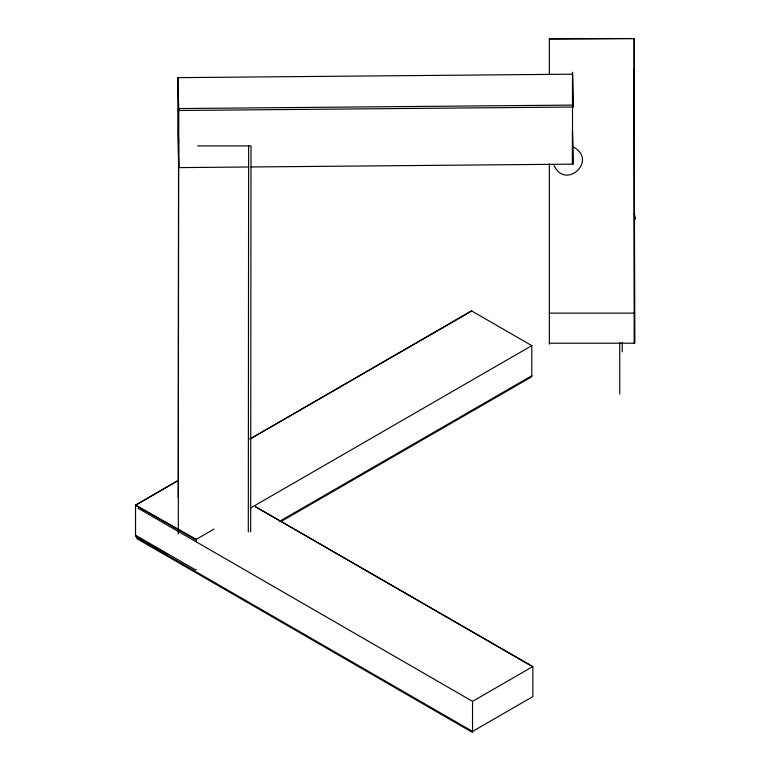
<?xml version="1.0" encoding="UTF-8"?>
<svg xmlns="http://www.w3.org/2000/svg" width="771" height="771" viewBox="0 0 771 771"><rect width="100%" height="100%" fill="white"/><g stroke="black" fill="none" stroke-linecap="round" stroke-linejoin="round"><path stroke-width="1.16" d="M178.246 497.603L178.544 158.749M178.303 534.052L178.631 137.71M248.561 166.999L178.718 167.615L178.766 108.557L572.525 105.087L572.535 72.243L572.516 100.365M248.301 531.932L248.638 145.921M250.671 531.932L251.009 145.921L197.627 145.921M572.525 105.087L572.467 164.146L572.487 131.301L573.412 164.136L250.97 166.979M214.02 529.108L195.516 539.796L135.542 505.169L178.178 480.506L135.542 505.169L135.542 536.269L168.02 554.532M249.949 438.978L471.495 310.819L531.807 345.639L531.807 376.74L280.711 521.707M250.064 439.046L471.833 311.012M250.488 508.06L531.807 345.639M196.316 569.412L195.516 569.875L135.542 535.247M279.661 521.292L531.807 375.718M138.086 508.253L472.546 701.35L532.857 666.529L532.857 696.608L472.546 731.428L136.245 537.271M177.841 77.659L572.535 74.18L573.46 107.015L178.766 110.494L177.841 77.466L177.793 134.588L178.718 167.615M549.337 39.205L634.157 38.55L634.639 343.211L549.337 343.211M549.337 313.132L634.639 313.132M572.892 146.808C598.412 159.491 566.222 190.736 554.079 165.62M135.542 505.169L196.316 539.334L196.316 541.743M255.625 506.798L532.857 666.529M255.567 506.826L532.52 666.722M635.458 219.128L634.967 216.044A14.62 11.941 0 0 0 634.09 214.087M634.157 68.629L634.639 343.211M634.157 343.211L634.157 38.55L549.337 38.55L549.337 74.083M622.264 342.295L622.264 351.817M619.749 342.603L619.759 394.116M549.337 164.011L549.337 344.232M472.546 701.35L472.546 732.45L137.045 538.756L137.045 537.734"/></g></svg>
